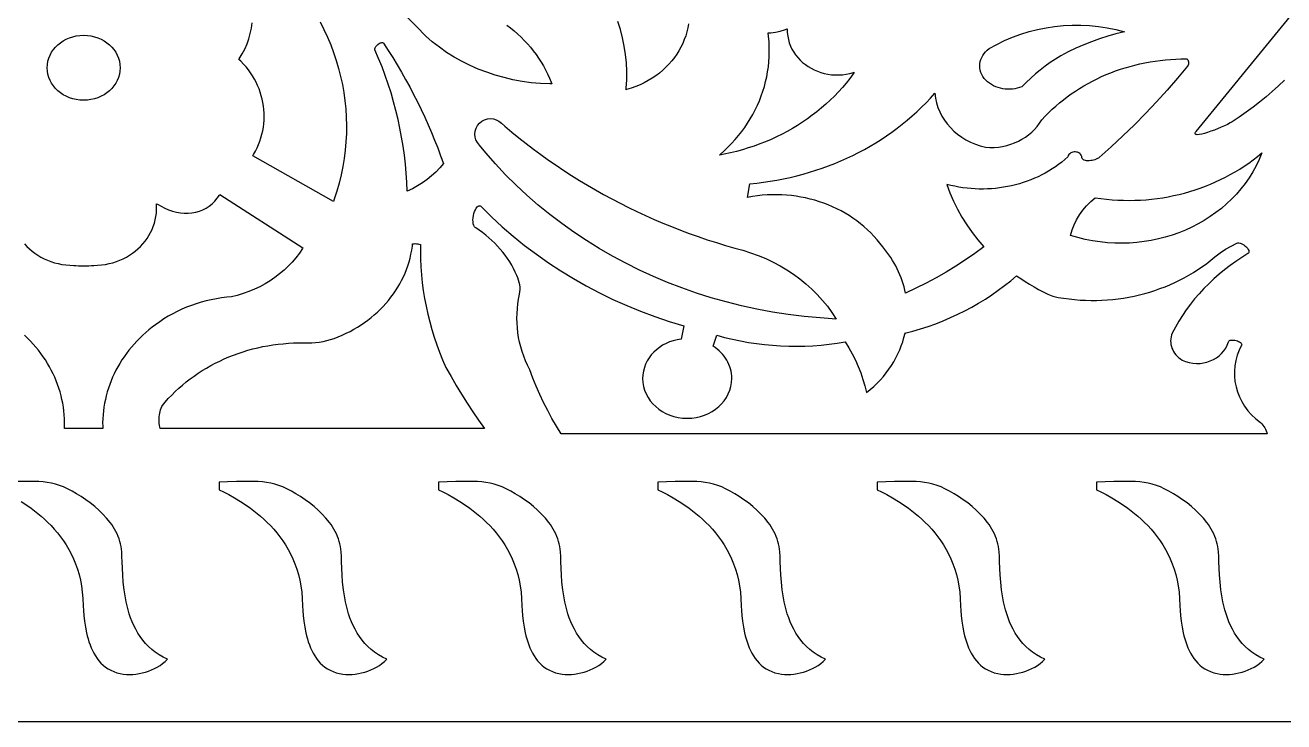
# Model space of a CAD drawing. Extents: x -250 to 250, y -50 to 50.
# Drawn here: x -4.5 to 93.1, y -50 to 4 of the extents above; entities that cross this region are included whole.
import ezdxf

# ---------------------------------------------------------------- set-up
doc = ezdxf.new("R2010")
doc.units = 0
doc.header["$MEASUREMENT"] = 0
doc.layers.add('BITMAP_LAYER', color=18, linetype='CONTINUOUS')
doc.layers.add('LAYER_1', color=18, linetype='CONTINUOUS')

msp = doc.modelspace()

# ---------------------------------------------------------------- linework, layer by layer
at = {"layer": 'BITMAP_LAYER'}
msp.add_lwpolyline([(-4.836, -32.921), (-4.331, -33.253), (-4.073, -33.436), (-3.813, -33.631), (-3.551, -33.837), (-3.29, -34.056), (-3.03, -34.288), (-2.772, -34.532), (-2.519, -34.79), (-2.271, -35.061), (-2.03, -35.346), (-1.796, -35.645), (-1.571, -35.958), (-1.357, -36.285), (-1.154, -36.628), (-0.964, -36.985), (-0.788, -37.358), (-0.627, -37.747), (-0.483, -38.152), (-0.357, -38.573), (-0.25, -39.011), (-0.164, -39.465), (-0.099, -39.937), (-0.058, -40.426), (-0.03, -41.001), (-0.009, -41.365), (0.023, -41.767), (0.07, -42.198), (0.136, -42.649), (0.226, -43.111), (0.282, -43.344), (0.345, -43.575), (0.416, -43.805), (0.496, -44.032), (0.585, -44.255), (0.684, -44.472), (0.794, -44.683), (0.915, -44.887), (1.047, -45.082), (1.191, -45.267), (1.347, -45.441), (1.517, -45.602), (1.701, -45.751), (1.899, -45.885), (2.112, -46.004), (2.34, -46.106), (2.584, -46.19), (2.845, -46.255), (3.08, -46.295), (3.321, -46.319), (3.564, -46.328), (3.809, -46.322), (4.056, -46.3), (4.302, -46.264), (4.547, -46.214), (4.789, -46.15), (5.028, -46.071), (5.263, -45.979), (5.491, -45.873), (5.712, -45.754), (5.925, -45.623), (6.129, -45.478), (6.323, -45.321), (6.505, -45.152), (6.165, -44.988), (5.848, -44.805), (5.554, -44.605), (5.281, -44.389), (5.028, -44.159), (4.795, -43.915), (4.581, -43.658), (4.385, -43.391), (4.206, -43.114), (4.044, -42.828), (3.897, -42.535), (3.765, -42.235), (3.647, -41.931), (3.542, -41.623), (3.449, -41.312), (3.368, -41), (3.298, -40.688), (3.237, -40.377), (3.142, -39.764), (3.076, -39.169), (3.034, -38.604), (2.991, -37.599), (2.977, -37.178), (2.961, -36.826), (2.941, -36.617), (2.91, -36.412), (2.867, -36.21), (2.814, -36.011), (2.75, -35.815), (2.676, -35.622), (2.594, -35.433), (2.502, -35.248), (2.401, -35.066), (2.292, -34.887), (2.176, -34.712), (2.053, -34.54), (1.786, -34.208), (1.496, -33.891), (1.185, -33.589), (0.859, -33.302), (0.519, -33.031), (0.17, -32.776), (-0.185, -32.538), (-0.542, -32.316), (-0.897, -32.112), (-1.248, -31.925), (-1.55, -31.784), (-1.859, -31.668), (-2.174, -31.573), (-2.494, -31.499), (-2.819, -31.442), (-3.148, -31.401), (-3.48, -31.375), (-3.814, -31.359), (-4.489, -31.356), (-5.165, -31.373)], dxfattribs=at)
for points in [[(10.505, -32.005), (10.85, -32.177), (11.25, -32.385), (11.695, -32.632), (12.174, -32.921), (12.678, -33.253), (12.937, -33.436), (13.197, -33.631), (13.459, -33.837), (13.72, -34.056), (13.98, -34.288), (14.237, -34.532), (14.491, -34.79), (14.739, -35.061), (14.98, -35.346), (15.214, -35.645), (15.439, -35.958), (15.653, -36.285), (15.856, -36.628), (16.046, -36.985), (16.222, -37.358), (16.383, -37.747), (16.526, -38.152), (16.652, -38.573), (16.759, -39.011), (16.846, -39.465), (16.91, -39.937), (16.952, -40.426), (16.98, -41.001), (17.001, -41.365), (17.033, -41.767), (17.08, -42.198), (17.146, -42.649), (17.236, -43.111), (17.291, -43.344), (17.354, -43.575), (17.426, -43.805), (17.506, -44.032), (17.595, -44.255), (17.694, -44.472), (17.804, -44.683), (17.924, -44.887), (18.056, -45.082), (18.2, -45.267), (18.357, -45.441), (18.527, -45.602), (18.711, -45.751), (18.909, -45.885), (19.122, -46.004), (19.35, -46.106), (19.594, -46.19), (19.854, -46.255), (20.09, -46.295), (20.33, -46.319), (20.574, -46.328), (20.819, -46.322), (21.066, -46.3), (21.312, -46.264), (21.557, -46.214), (21.799, -46.15), (22.038, -46.071), (22.272, -45.979), (22.501, -45.873), (22.722, -45.754), (22.935, -45.623), (23.139, -45.478), (23.333, -45.321), (23.515, -45.152), (23.175, -44.988), (22.858, -44.805), (22.564, -44.605), (22.29, -44.389), (22.038, -44.159), (21.805, -43.915), (21.591, -43.658), (21.395, -43.391), (21.216, -43.114), (21.053, -42.828), (20.907, -42.535), (20.775, -42.235), (20.657, -41.931), (20.552, -41.623), (20.459, -41.312), (20.378, -41), (20.307, -40.688), (20.247, -40.377), (20.152, -39.764), (20.086, -39.169), (20.043, -38.604), (20.001, -37.599), (19.987, -37.178), (19.97, -36.826), (19.951, -36.617), (19.919, -36.412), (19.877, -36.21), (19.823, -36.011), (19.76, -35.815), (19.686, -35.622), (19.603, -35.433), (19.511, -35.248), (19.411, -35.066), (19.302, -34.887), (19.186, -34.712), (19.063, -34.54), (18.796, -34.208), (18.505, -33.891), (18.195, -33.589), (17.868, -33.302), (17.529, -33.031), (17.18, -32.776), (16.825, -32.538), (16.468, -32.316), (16.113, -32.112), (15.762, -31.925), (15.46, -31.784), (15.15, -31.668), (14.836, -31.573), (14.515, -31.499), (14.191, -31.442), (13.862, -31.401), (13.53, -31.375), (13.195, -31.359), (12.521, -31.356), (11.844, -31.373), (11.171, -31.396), (10.505, -31.408)], [(27.515, -32.005), (27.86, -32.177), (28.26, -32.385), (28.704, -32.632), (29.184, -32.921), (29.688, -33.253), (29.946, -33.436), (30.207, -33.631), (30.468, -33.837), (30.73, -34.056), (30.99, -34.288), (31.247, -34.532), (31.5, -34.79), (31.749, -35.061), (31.99, -35.346), (32.224, -35.645), (32.449, -35.958), (32.663, -36.285), (32.866, -36.628), (33.056, -36.985), (33.232, -37.358), (33.392, -37.747), (33.536, -38.152), (33.662, -38.573), (33.769, -39.011), (33.856, -39.465), (33.92, -39.937), (33.962, -40.426), (33.99, -41.001), (34.011, -41.365), (34.043, -41.767), (34.089, -42.198), (34.156, -42.649), (34.246, -43.111), (34.301, -43.344), (34.364, -43.575), (34.436, -43.805), (34.516, -44.032), (34.605, -44.255), (34.704, -44.472), (34.814, -44.683), (34.934, -44.887), (35.066, -45.082), (35.21, -45.267), (35.367, -45.441), (35.537, -45.602), (35.721, -45.751), (35.919, -45.885), (36.131, -46.004), (36.36, -46.106), (36.604, -46.19), (36.864, -46.255), (37.1, -46.295), (37.34, -46.319), (37.583, -46.328), (37.829, -46.322), (38.075, -46.3), (38.322, -46.264), (38.566, -46.214), (38.809, -46.15), (39.048, -46.071), (39.282, -45.979), (39.51, -45.873), (39.732, -45.754), (39.945, -45.623), (40.149, -45.478), (40.342, -45.321), (40.524, -45.152), (40.185, -44.988), (39.868, -44.805), (39.573, -44.605), (39.3, -44.389), (39.048, -44.159), (38.815, -43.915), (38.6, -43.658), (38.404, -43.391), (38.226, -43.114), (38.063, -42.828), (37.916, -42.535), (37.784, -42.235), (37.666, -41.931), (37.561, -41.623), (37.469, -41.312), (37.388, -41), (37.317, -40.688), (37.257, -40.377), (37.161, -39.764), (37.096, -39.169), (37.053, -38.604), (37.01, -37.599), (36.997, -37.178), (36.98, -36.826), (36.961, -36.617), (36.929, -36.412), (36.887, -36.21), (36.833, -36.011), (36.77, -35.815), (36.696, -35.622), (36.613, -35.433), (36.521, -35.248), (36.421, -35.066), (36.312, -34.887), (36.196, -34.712), (36.072, -34.54), (35.805, -34.208), (35.515, -33.891), (35.205, -33.589), (34.878, -33.302), (34.539, -33.031), (34.19, -32.776), (33.835, -32.538), (33.478, -32.316), (33.122, -32.112), (32.772, -31.925), (32.469, -31.784), (32.16, -31.668), (31.845, -31.573), (31.525, -31.499), (31.2, -31.442), (30.872, -31.401), (30.54, -31.375), (30.205, -31.359), (29.531, -31.356), (28.854, -31.373), (28.18, -31.396), (27.515, -31.408)], [(44.524, -32.005), (44.869, -32.177), (45.269, -32.385), (45.714, -32.632), (46.194, -32.921), (46.698, -33.253), (46.956, -33.436), (47.217, -33.631), (47.478, -33.837), (47.74, -34.056), (48, -34.288), (48.257, -34.532), (48.51, -34.79), (48.758, -35.061), (49, -35.346), (49.234, -35.645), (49.458, -35.958), (49.673, -36.285), (49.876, -36.628), (50.066, -36.985), (50.242, -37.358), (50.402, -37.747), (50.546, -38.152), (50.672, -38.573), (50.779, -39.011), (50.865, -39.465), (50.93, -39.937), (50.972, -40.426), (51, -41.001), (51.021, -41.365), (51.052, -41.767), (51.099, -42.198), (51.165, -42.649), (51.256, -43.111), (51.311, -43.344), (51.374, -43.575), (51.445, -43.805), (51.525, -44.032), (51.615, -44.255), (51.714, -44.472), (51.823, -44.683), (51.944, -44.887), (52.076, -45.082), (52.22, -45.267), (52.377, -45.441), (52.547, -45.602), (52.73, -45.751), (52.928, -45.885), (53.141, -46.004), (53.369, -46.106), (53.613, -46.19), (53.874, -46.255), (54.11, -46.295), (54.35, -46.319), (54.593, -46.328), (54.839, -46.322), (55.085, -46.3), (55.331, -46.264), (55.576, -46.214), (55.819, -46.15), (56.058, -46.071), (56.292, -45.979), (56.52, -45.873), (56.742, -45.754), (56.955, -45.623), (57.159, -45.478), (57.352, -45.321), (57.534, -45.152), (57.195, -44.988), (56.878, -44.805), (56.583, -44.605), (56.31, -44.389), (56.057, -44.159), (55.824, -43.915), (55.61, -43.658), (55.414, -43.391), (55.235, -43.114), (55.073, -42.828), (54.926, -42.535), (54.794, -42.235), (54.676, -41.931), (54.571, -41.623), (54.479, -41.312), (54.397, -41), (54.327, -40.688), (54.266, -40.377), (54.171, -39.764), (54.106, -39.169), (54.063, -38.604), (54.02, -37.599), (54.007, -37.178), (53.99, -36.826), (53.97, -36.617), (53.939, -36.412), (53.896, -36.21), (53.843, -36.011), (53.779, -35.815), (53.706, -35.622), (53.623, -35.433), (53.531, -35.248), (53.43, -35.066), (53.322, -34.887), (53.206, -34.712), (53.082, -34.54), (52.815, -34.208), (52.525, -33.891), (52.215, -33.589), (51.888, -33.302), (51.548, -33.031), (51.199, -32.776), (50.845, -32.538), (50.488, -32.316), (50.132, -32.112), (49.782, -31.925), (49.479, -31.784), (49.17, -31.668), (48.855, -31.573), (48.535, -31.499), (48.21, -31.442), (47.881, -31.401), (47.549, -31.375), (47.215, -31.359), (46.541, -31.356), (45.864, -31.373), (45.19, -31.396), (44.524, -31.408)], [(61.534, -32.005), (61.879, -32.177), (62.279, -32.385), (62.724, -32.632), (63.204, -32.921), (63.708, -33.253), (63.966, -33.436), (64.226, -33.631), (64.488, -33.837), (64.749, -34.056), (65.009, -34.288), (65.267, -34.532), (65.52, -34.79), (65.768, -35.061), (66.01, -35.346), (66.243, -35.645), (66.468, -35.958), (66.683, -36.285), (66.885, -36.628), (67.075, -36.985), (67.251, -37.358), (67.412, -37.747), (67.556, -38.152), (67.682, -38.573), (67.789, -39.011), (67.875, -39.465), (67.94, -39.937), (67.982, -40.426), (68.009, -41.001), (68.031, -41.365), (68.062, -41.767), (68.109, -42.198), (68.175, -42.649), (68.265, -43.111), (68.321, -43.344), (68.384, -43.575), (68.455, -43.805), (68.535, -44.032), (68.624, -44.255), (68.724, -44.472), (68.833, -44.683), (68.954, -44.887), (69.086, -45.082), (69.23, -45.267), (69.387, -45.441), (69.557, -45.602), (69.74, -45.751), (69.938, -45.885), (70.151, -46.004), (70.379, -46.106), (70.623, -46.19), (70.884, -46.255), (71.12, -46.295), (71.36, -46.319), (71.603, -46.328), (71.848, -46.322), (72.095, -46.3), (72.341, -46.264), (72.586, -46.214), (72.829, -46.15), (73.067, -46.071), (73.302, -45.979), (73.53, -45.873), (73.751, -45.754), (73.965, -45.623), (74.169, -45.478), (74.362, -45.321), (74.544, -45.152), (74.204, -44.988), (73.888, -44.805), (73.593, -44.605), (73.32, -44.389), (73.067, -44.159), (72.834, -43.915), (72.62, -43.658), (72.424, -43.391), (72.245, -43.114), (72.083, -42.828), (71.936, -42.535), (71.804, -42.235), (71.686, -41.931), (71.581, -41.623), (71.488, -41.312), (71.407, -41), (71.337, -40.688), (71.276, -40.377), (71.181, -39.764), (71.115, -39.169), (71.073, -38.604), (71.03, -37.599), (71.017, -37.178), (71, -36.826), (70.98, -36.617), (70.949, -36.412), (70.906, -36.21), (70.853, -36.011), (70.789, -35.815), (70.716, -35.622), (70.633, -35.433), (70.541, -35.248), (70.44, -35.066), (70.332, -34.887), (70.215, -34.712), (70.092, -34.54), (69.825, -34.208), (69.535, -33.891), (69.224, -33.589), (68.898, -33.302), (68.558, -33.031), (68.209, -32.776), (67.854, -32.538), (67.498, -32.316), (67.142, -32.112), (66.791, -31.925), (66.489, -31.784), (66.18, -31.668), (65.865, -31.573), (65.545, -31.499), (65.22, -31.442), (64.891, -31.401), (64.559, -31.375), (64.225, -31.359), (63.55, -31.356), (62.874, -31.373), (62.2, -31.396), (61.534, -31.408)], [(78.544, -32.005), (78.889, -32.177), (79.289, -32.385), (79.734, -32.632), (80.213, -32.921), (80.718, -33.253), (80.976, -33.436), (81.236, -33.631), (81.498, -33.837), (81.759, -34.056), (82.019, -34.288), (82.277, -34.532), (82.53, -34.79), (82.778, -35.061), (83.019, -35.346), (83.253, -35.645), (83.478, -35.958), (83.692, -36.285), (83.895, -36.628), (84.085, -36.985), (84.261, -37.358), (84.422, -37.747), (84.566, -38.152), (84.692, -38.573), (84.799, -39.011), (84.885, -39.465), (84.95, -39.937), (84.991, -40.426), (85.019, -41.001), (85.04, -41.365), (85.072, -41.767), (85.119, -42.198), (85.185, -42.649), (85.275, -43.111), (85.331, -43.344), (85.394, -43.575), (85.465, -43.805), (85.545, -44.032), (85.634, -44.255), (85.733, -44.472), (85.843, -44.683), (85.963, -44.887), (86.096, -45.082), (86.24, -45.267), (86.396, -45.441), (86.566, -45.602), (86.75, -45.751), (86.948, -45.885), (87.161, -46.004), (87.389, -46.106), (87.633, -46.19), (87.894, -46.255), (88.129, -46.295), (88.369, -46.319), (88.613, -46.328), (88.858, -46.322), (89.105, -46.3), (89.351, -46.264), (89.596, -46.214), (89.838, -46.15), (90.077, -46.071), (90.311, -45.979), (90.54, -45.873), (90.761, -45.754), (90.974, -45.623), (91.178, -45.478), (91.372, -45.321), (91.554, -45.152), (91.214, -44.988), (90.897, -44.805), (90.603, -44.605), (90.33, -44.389), (90.077, -44.159), (89.844, -43.915), (89.63, -43.658), (89.434, -43.391), (89.255, -43.114), (89.093, -42.828), (88.946, -42.535), (88.814, -42.235), (88.696, -41.931), (88.591, -41.623), (88.498, -41.312), (88.417, -41), (88.347, -40.688), (88.286, -40.377), (88.191, -39.764), (88.125, -39.169), (88.083, -38.604), (88.04, -37.599), (88.026, -37.178), (88.01, -36.826), (87.99, -36.617), (87.959, -36.412), (87.916, -36.21), (87.863, -36.011), (87.799, -35.815), (87.725, -35.622), (87.642, -35.433), (87.551, -35.248), (87.45, -35.066), (87.341, -34.887), (87.225, -34.712), (87.102, -34.54), (86.835, -34.208), (86.545, -33.891), (86.234, -33.589), (85.907, -33.302), (85.568, -33.031), (85.219, -32.776), (84.864, -32.538), (84.507, -32.316), (84.152, -32.112), (83.801, -31.925), (83.499, -31.784), (83.19, -31.668), (82.875, -31.573), (82.555, -31.499), (82.23, -31.442), (81.901, -31.401), (81.569, -31.375), (81.234, -31.359), (80.56, -31.356), (79.883, -31.373), (79.21, -31.396), (78.544, -31.408)]]:
    msp.add_lwpolyline(points, close=True, dxfattribs=at)
at = {"layer": 'LAYER_1'}
for points in [[(250, -50), (-250, -50), (-250, 50), (250, 50)], [(77.332, 4.015), (78.012, 3.981), (78.691, 3.912), (79.368, 3.809), (80.039, 3.672), (80.705, 3.5), (80.058, 3.34), (79.418, 3.159), (78.787, 2.958), (78.165, 2.736), (77.552, 2.494), (76.949, 2.232), (76.357, 1.95), (75.777, 1.649), (75.36, 1.391), (74.955, 1.12), (74.56, 0.836), (74.177, 0.54), (73.806, 0.233), (73.447, -0.086), (73.101, -0.416), (72.768, -0.757), (72.586, -0.824), (72.402, -0.878), (72.214, -0.917), (72.026, -0.943), (71.836, -0.955), (71.647, -0.954), (71.46, -0.94), (71.274, -0.913), (71.091, -0.873), (70.912, -0.82), (70.737, -0.755), (70.569, -0.678), (70.406, -0.588), (70.251, -0.487), (70.104, -0.373), (69.967, -0.248), (69.842, -0.107), (69.737, 0.043), (69.651, 0.199), (69.585, 0.36), (69.537, 0.524), (69.508, 0.691), (69.498, 0.86), (69.506, 1.028), (69.533, 1.194), (69.579, 1.358), (69.642, 1.517), (69.723, 1.671), (69.822, 1.818), (69.939, 1.957), (70.074, 2.086), (70.226, 2.204), (70.814, 2.531), (71.419, 2.827), (72.038, 3.09), (72.671, 3.32), (73.315, 3.519), (73.969, 3.684), (74.631, 3.817), (75.3, 3.917), (75.974, 3.983), (76.652, 4.016)], [(0.292, 3.221), (0.573, 3.183), (0.844, 3.121), (1.103, 3.037), (1.35, 2.93), (1.583, 2.804), (1.8, 2.659), (2.001, 2.497), (2.183, 2.318), (2.346, 2.124), (2.487, 1.916), (2.606, 1.696), (2.701, 1.465), (2.771, 1.223), (2.814, 0.973), (2.828, 0.716), (2.814, 0.458), (2.771, 0.208), (2.701, -0.033), (2.606, -0.265), (2.487, -0.485), (2.346, -0.693), (2.183, -0.886), (2.001, -1.065), (1.8, -1.228), (1.583, -1.373), (1.35, -1.499), (1.103, -1.605), (0.844, -1.69), (0.573, -1.752), (0.292, -1.79), (0.003, -1.803), (-0.287, -1.79), (-0.568, -1.752), (-0.839, -1.69), (-1.098, -1.605), (-1.345, -1.499), (-1.578, -1.373), (-1.795, -1.228), (-1.996, -1.065), (-2.178, -0.886), (-2.341, -0.693), (-2.482, -0.485), (-2.601, -0.265), (-2.696, -0.033), (-2.766, 0.208), (-2.809, 0.458), (-2.823, 0.716), (-2.809, 0.973), (-2.766, 1.223), (-2.696, 1.465), (-2.601, 1.696), (-2.482, 1.916), (-2.341, 2.124), (-2.178, 2.318), (-1.996, 2.497), (-1.795, 2.659), (-1.578, 2.804), (-1.345, 2.93), (-1.098, 3.037), (-0.839, 3.121), (-0.568, 3.183), (-0.287, 3.221), (0.003, 3.234)], [(54.57, 3.45), (54.598, 3.176), (54.649, 2.909), (54.723, 2.651), (54.817, 2.401), (54.932, 2.161), (55.065, 1.932), (55.216, 1.715), (55.383, 1.509), (55.564, 1.315), (55.76, 1.135), (55.969, 0.968), (56.189, 0.815), (56.421, 0.676), (56.662, 0.552), (56.913, 0.444), (57.171, 0.352), (57.437, 0.277), (57.709, 0.219), (57.987, 0.179), (58.269, 0.157), (58.554, 0.155), (58.842, 0.173), (59.13, 0.211), (59.419, 0.271), (59.707, 0.353), (59.766, 0.375), (59.677, 0.246), (59.408, -0.115), (59.128, -0.468), (58.837, -0.813), (58.535, -1.149), (58.222, -1.476), (57.899, -1.793), (57.566, -2.102), (57.223, -2.401), (56.871, -2.691), (56.509, -2.97), (56.138, -3.24), (55.759, -3.5), (55.371, -3.75), (54.975, -3.989), (54.57, -4.217), (54.159, -4.435), (53.74, -4.642), (53.314, -4.838), (52.881, -5.022), (52.441, -5.195), (51.995, -5.357), (51.544, -5.506), (51.086, -5.644), (50.624, -5.77), (50.156, -5.883), (49.683, -5.984), (49.316, -6.052), (49.363, -6.013), (49.672, -5.737), (49.969, -5.452), (50.254, -5.158), (50.526, -4.857), (50.787, -4.548), (51.034, -4.232), (51.269, -3.908), (51.492, -3.578), (51.701, -3.241), (51.897, -2.898), (52.08, -2.55), (52.249, -2.196), (52.405, -1.837), (52.547, -1.473), (52.675, -1.105), (52.788, -0.733), (52.888, -0.357), (52.973, 0.023), (53.043, 0.405), (53.099, 0.791), (53.139, 1.178), (53.165, 1.568), (53.175, 1.96), (53.17, 2.353), (53.15, 2.747), (53.113, 3.141), (53.076, 3.425), (53.288, 3.433), (53.653, 3.476), (54.011, 3.548), (54.362, 3.649), (54.568, 3.727)], [(23.177, 2.665), (23.22, 2.647), (23.253, 2.613), (23.616, 2.061), (23.969, 1.504), (24.313, 0.942), (24.648, 0.376), (24.972, -0.194), (25.288, -0.768), (25.593, -1.346), (25.889, -1.928), (26.175, -2.514), (26.452, -3.104), (26.718, -3.698), (26.975, -4.295), (27.221, -4.895), (27.458, -5.499), (27.685, -6.106), (27.901, -6.717), (27.619, -7.052), (27.314, -7.369), (26.988, -7.669), (26.642, -7.949), (26.277, -8.21), (25.894, -8.45), (25.495, -8.668), (25.079, -8.864), (25.054, -8.16), (25.01, -7.458), (24.95, -6.757), (24.871, -6.058), (24.776, -5.361), (24.663, -4.666), (24.532, -3.974), (24.385, -3.285), (24.22, -2.599), (24.038, -1.916), (23.839, -1.237), (23.623, -0.562), (23.39, 0.109), (23.14, 0.776), (22.873, 1.438), (22.589, 2.095), (22.577, 2.143), (22.58, 2.196), (22.597, 2.252), (22.626, 2.31), (22.665, 2.368), (22.712, 2.425), (22.824, 2.53), (22.948, 2.612), (23.011, 2.642), (23.071, 2.661), (23.127, 2.67)], [(85.54, 1.396), (85.573, 1.383), (85.601, 1.362), (85.625, 1.335), (85.661, 1.265), (85.68, 1.18), (85.683, 1.088), (85.672, 0.996), (85.646, 0.913), (85.607, 0.846), (84.828, -0.097), (84.027, -1.024), (83.203, -1.935), (82.357, -2.829), (81.49, -3.706), (80.6, -4.567), (79.69, -5.41), (78.759, -6.235), (78.692, -6.285), (78.611, -6.332), (78.52, -6.374), (78.42, -6.411), (78.315, -6.442), (78.205, -6.468), (78.094, -6.486), (77.984, -6.497), (77.878, -6.501), (77.777, -6.495), (77.683, -6.481), (77.601, -6.457), (77.53, -6.423), (77.475, -6.378), (77.437, -6.322), (77.418, -6.254), (77.398, -6.154), (77.36, -6.067), (77.307, -5.992), (77.241, -5.929), (77.165, -5.879), (77.081, -5.842), (76.992, -5.817), (76.899, -5.805), (76.805, -5.807), (76.713, -5.822), (76.625, -5.85), (76.543, -5.891), (76.469, -5.946), (76.406, -6.015), (76.357, -6.098), (76.323, -6.194), (76.091, -6.399), (75.852, -6.595), (75.607, -6.782), (75.356, -6.961), (75.098, -7.132), (74.836, -7.294), (74.568, -7.448), (74.295, -7.593), (74.017, -7.73), (73.734, -7.857), (73.448, -7.976), (73.157, -8.086), (72.863, -8.187), (72.565, -8.279), (72.264, -8.362), (71.96, -8.436), (71.654, -8.501), (71.345, -8.556), (71.034, -8.602), (70.721, -8.639), (70.407, -8.666), (70.092, -8.684), (69.775, -8.692), (69.458, -8.691), (69.14, -8.68), (68.822, -8.659), (68.505, -8.629), (68.187, -8.588), (67.871, -8.538), (67.555, -8.478), (67.24, -8.407), (66.927, -8.327), (67.173, -8.982), (67.453, -9.624), (67.767, -10.253), (68.113, -10.868), (68.492, -11.467), (68.902, -12.051), (69.344, -12.616), (69.816, -13.164), (69.11, -13.684), (68.388, -14.185), (67.649, -14.666), (66.894, -15.127), (66.124, -15.567), (65.34, -15.986), (64.541, -16.384), (63.734, -16.758), (63.734, -16.759), (63.728, -16.76), (63.734, -16.758), (63.681, -16.517), (63.62, -16.276), (63.551, -16.038), (63.475, -15.801), (63.39, -15.567), (63.298, -15.335), (63.198, -15.106), (63.091, -14.879), (62.976, -14.655), (62.854, -14.434), (62.724, -14.217), (62.587, -14.003), (62.443, -13.792), (62.292, -13.585), (62.134, -13.381), (61.968, -13.182), (61.752, -12.895), (61.525, -12.617), (61.287, -12.349), (61.039, -12.09), (60.781, -11.842), (60.514, -11.603), (60.238, -11.374), (59.953, -11.156), (59.659, -10.948), (59.358, -10.75), (59.049, -10.563), (58.733, -10.387), (58.411, -10.222), (58.081, -10.067), (57.746, -9.924), (57.405, -9.793), (57.059, -9.673), (56.708, -9.564), (56.352, -9.467), (55.992, -9.382), (55.629, -9.309), (55.262, -9.249), (54.892, -9.2), (54.519, -9.164), (54.144, -9.141), (53.768, -9.13), (53.389, -9.132), (53.01, -9.147), (52.63, -9.176), (52.249, -9.217), (51.869, -9.272), (51.489, -9.341), (51.669, -8.28), (52.198, -8.227), (52.723, -8.163), (53.246, -8.086), (53.765, -7.998), (54.28, -7.899), (54.791, -7.788), (55.299, -7.666), (55.802, -7.533), (56.3, -7.389), (56.794, -7.234), (57.283, -7.068), (57.767, -6.891), (58.245, -6.704), (58.718, -6.506), (59.184, -6.297), (59.645, -6.079), (60.1, -5.85), (60.548, -5.611), (60.989, -5.362), (61.423, -5.103), (61.851, -4.835), (62.271, -4.556), (62.683, -4.269), (63.087, -3.971), (63.484, -3.665), (63.872, -3.349), (64.252, -3.024), (64.623, -2.69), (64.985, -2.347), (65.339, -1.995), (65.682, -1.635), (66.017, -1.266), (66.062, -1.638), (66.139, -2.002), (66.247, -2.355), (66.386, -2.697), (66.553, -3.027), (66.748, -3.343), (66.969, -3.643), (67.215, -3.927), (67.485, -4.193), (67.777, -4.44), (68.091, -4.667), (68.425, -4.872), (68.779, -5.054), (69.15, -5.211), (69.537, -5.343), (69.94, -5.448), (70.277, -5.465), (70.611, -5.459), (70.941, -5.431), (71.265, -5.382), (71.583, -5.311), (71.893, -5.22), (72.194, -5.11), (72.485, -4.98), (72.764, -4.831), (73.03, -4.665), (73.283, -4.481), (73.521, -4.28), (73.742, -4.063), (73.946, -3.83), (74.132, -3.582), (74.298, -3.32), (74.558, -3.041), (74.826, -2.77), (75.103, -2.506), (75.386, -2.251), (75.677, -2.003), (75.975, -1.763), (76.28, -1.531), (76.591, -1.307), (76.909, -1.091), (77.233, -0.884), (77.564, -0.685), (77.899, -0.495), (78.241, -0.313), (78.588, -0.139), (78.94, 0.025), (79.297, 0.181), (79.658, 0.328), (80.024, 0.466), (80.395, 0.595), (80.769, 0.714), (81.147, 0.825), (81.529, 0.926), (81.915, 1.017), (82.304, 1.099), (82.695, 1.172), (83.09, 1.234), (83.487, 1.287), (83.886, 1.33), (84.288, 1.363), (84.691, 1.386), (85.096, 1.398), (85.503, 1.401)], [(91.153, -6.397), (90.919, -6.886), (90.661, -7.359), (90.378, -7.815), (90.072, -8.255), (89.744, -8.678), (89.395, -9.082), (89.025, -9.469), (88.635, -9.838), (88.227, -10.188), (87.802, -10.518), (87.36, -10.829), (86.902, -11.12), (86.43, -11.39), (85.944, -11.639), (85.446, -11.867), (84.935, -12.073), (84.414, -12.257), (83.883, -12.419), (83.344, -12.558), (82.796, -12.673), (82.241, -12.764), (81.68, -12.832), (81.115, -12.874), (80.545, -12.892), (79.972, -12.884), (79.397, -12.85), (78.821, -12.79), (78.244, -12.703), (77.668, -12.59), (77.094, -12.448), (76.523, -12.279), (76.648, -11.862), (76.808, -11.457), (77.002, -11.065), (77.229, -10.688), (77.487, -10.328), (77.776, -9.986), (78.095, -9.664), (78.442, -9.363), (78.881, -9.427), (79.321, -9.478), (79.76, -9.517), (80.2, -9.545), (80.639, -9.562), (81.077, -9.567), (81.514, -9.56), (81.95, -9.542), (82.385, -9.513), (82.818, -9.472), (83.249, -9.421), (83.677, -9.358), (84.104, -9.285), (84.527, -9.2), (84.947, -9.105), (85.364, -8.999), (85.777, -8.882), (86.186, -8.754), (86.592, -8.616), (86.992, -8.468), (87.389, -8.309), (87.78, -8.139), (88.166, -7.96), (88.546, -7.77), (88.921, -7.57), (89.289, -7.36), (89.652, -7.14), (90.008, -6.91), (90.356, -6.67), (90.698, -6.421), (91.033, -6.161), (91.36, -5.893)], [(30.756, -9.989), (30.796, -10.011), (30.835, -10.045), (31.635, -10.84), (32.462, -11.609), (33.318, -12.35), (34.2, -13.064), (35.108, -13.75), (36.041, -14.407), (36.998, -15.035), (37.978, -15.634), (38.981, -16.202), (40.004, -16.739), (41.049, -17.245), (42.113, -17.72), (43.196, -18.162), (44.297, -18.571), (45.416, -18.947), (46.55, -19.289), (46.344, -20.324), (46.032, -20.374), (45.73, -20.449), (45.44, -20.546), (45.164, -20.666), (44.901, -20.806), (44.655, -20.966), (44.425, -21.145), (44.214, -21.34), (44.023, -21.551), (43.853, -21.778), (43.706, -22.017), (43.582, -22.269), (43.483, -22.533), (43.411, -22.806), (43.367, -23.088), (43.352, -23.377), (43.37, -23.693), (43.422, -23.999), (43.507, -24.294), (43.624, -24.577), (43.769, -24.847), (43.942, -25.101), (44.141, -25.338), (44.364, -25.557), (44.61, -25.756), (44.876, -25.933), (45.16, -26.088), (45.463, -26.218), (45.78, -26.321), (46.111, -26.397), (46.454, -26.444), (46.808, -26.46), (47.161, -26.444), (47.504, -26.397), (47.835, -26.321), (48.153, -26.218), (48.455, -26.088), (48.74, -25.933), (49.006, -25.756), (49.251, -25.557), (49.474, -25.338), (49.673, -25.101), (49.846, -24.847), (49.992, -24.577), (50.108, -24.294), (50.193, -23.999), (50.245, -23.693), (50.263, -23.377), (50.257, -23.189), (50.238, -23.002), (50.206, -22.819), (50.163, -22.639), (50.108, -22.462), (50.041, -22.29), (49.963, -22.122), (49.875, -21.958), (49.776, -21.8), (49.668, -21.648), (49.549, -21.502), (49.421, -21.362), (49.284, -21.229), (49.138, -21.103), (48.984, -20.985), (48.821, -20.875), (49.103, -20.031), (49.709, -20.194), (50.319, -20.34), (50.933, -20.468), (51.551, -20.579), (52.171, -20.672), (52.795, -20.748), (53.42, -20.806), (54.047, -20.847), (54.675, -20.87), (55.303, -20.876), (55.932, -20.864), (56.561, -20.835), (57.189, -20.788), (57.815, -20.723), (58.44, -20.64), (59.063, -20.54), (59.344, -21.005), (59.605, -21.479), (59.845, -21.96), (60.064, -22.45), (60.261, -22.947), (60.437, -23.45), (60.591, -23.959), (60.723, -24.474), (61.007, -24.241), (61.279, -23.999), (61.538, -23.748), (61.784, -23.489), (62.018, -23.222), (62.239, -22.948), (62.447, -22.666), (62.641, -22.378), (62.822, -22.083), (62.99, -21.783), (63.143, -21.476), (63.283, -21.165), (63.408, -20.849), (63.519, -20.528), (63.616, -20.204), (63.698, -19.875), (63.694, -19.875), (64.302, -19.714), (64.903, -19.536), (65.496, -19.341), (66.082, -19.131), (66.659, -18.904), (67.228, -18.661), (67.788, -18.403), (68.338, -18.129), (68.878, -17.84), (69.408, -17.536), (69.927, -17.217), (70.436, -16.883), (70.932, -16.535), (71.417, -16.172), (71.89, -15.796), (72.35, -15.406), (72.679, -15.633), (73.015, -15.853), (73.357, -16.065), (73.705, -16.269), (74.058, -16.465), (74.417, -16.653), (74.782, -16.833), (75.151, -17.004), (75.574, -17.086), (75.998, -17.156), (76.423, -17.214), (76.848, -17.26), (77.274, -17.294), (77.699, -17.316), (78.124, -17.326), (78.548, -17.324), (78.971, -17.311), (79.392, -17.286), (79.812, -17.249), (80.23, -17.201), (80.646, -17.142), (81.06, -17.071), (81.47, -16.989), (81.878, -16.895), (82.282, -16.791), (82.682, -16.675), (83.078, -16.549), (83.47, -16.411), (83.858, -16.263), (84.24, -16.104), (84.618, -15.935), (84.99, -15.754), (85.356, -15.563), (85.716, -15.362), (86.069, -15.15), (86.416, -14.928), (86.756, -14.696), (87.089, -14.453), (87.414, -14.201), (87.732, -13.938), (88.127, -13.638), (88.544, -13.363), (88.981, -13.113), (89.436, -12.89), (89.51, -12.87), (89.593, -12.869), (89.682, -12.885), (89.774, -12.917), (89.867, -12.962), (89.96, -13.019), (90.048, -13.083), (90.131, -13.155), (90.205, -13.231), (90.269, -13.308), (90.319, -13.386), (90.354, -13.462), (90.371, -13.533), (90.367, -13.598), (90.341, -13.654), (90.29, -13.698), (89.815, -13.991), (89.353, -14.298), (88.904, -14.618), (88.469, -14.952), (88.047, -15.298), (87.639, -15.657), (87.246, -16.029), (86.868, -16.412), (86.505, -16.806), (86.157, -17.212), (85.825, -17.628), (85.509, -18.055), (85.209, -18.492), (84.927, -18.938), (84.661, -19.394), (84.413, -19.859), (84.362, -20.005), (84.325, -20.152), (84.303, -20.301), (84.295, -20.449), (84.3, -20.596), (84.319, -20.741), (84.351, -20.885), (84.396, -21.025), (84.453, -21.162), (84.523, -21.294), (84.605, -21.422), (84.699, -21.543), (84.804, -21.657), (84.921, -21.765), (85.048, -21.864), (85.186, -21.954), (85.458, -22.064), (85.735, -22.143), (86.015, -22.192), (86.295, -22.212), (86.572, -22.203), (86.845, -22.167), (87.111, -22.105), (87.367, -22.018), (87.612, -21.906), (87.841, -21.771), (88.054, -21.614), (88.246, -21.436), (88.417, -21.237), (88.564, -21.019), (88.683, -20.783), (88.773, -20.529), (88.801, -20.478), (88.848, -20.441), (88.913, -20.415), (88.991, -20.4), (89.079, -20.396), (89.175, -20.401), (89.274, -20.415), (89.373, -20.437), (89.47, -20.465), (89.561, -20.5), (89.642, -20.54), (89.711, -20.584), (89.764, -20.631), (89.797, -20.682), (89.808, -20.734), (89.793, -20.787), (89.604, -21.178), (89.454, -21.578), (89.344, -21.982), (89.272, -22.39), (89.239, -22.8), (89.243, -23.209), (89.285, -23.615), (89.364, -24.016), (89.478, -24.41), (89.629, -24.794), (89.814, -25.168), (90.035, -25.529), (90.289, -25.874), (90.577, -26.201), (90.899, -26.509), (91.253, -26.796), (91.355, -26.888), (91.447, -26.987), (91.529, -27.092), (91.6, -27.202), (91.659, -27.317), (91.708, -27.435), (91.746, -27.557), (91.772, -27.681), (37.031, -27.681), (36.667, -27.083), (36.319, -26.477), (35.989, -25.864), (35.675, -25.243), (35.38, -24.616), (35.101, -23.982), (34.84, -23.342), (34.597, -22.695), (34.426, -22.351), (34.27, -22.001), (34.13, -21.647), (34.007, -21.29), (33.9, -20.928), (33.809, -20.564), (33.734, -20.196), (33.676, -19.827), (33.635, -19.456), (33.609, -19.084), (33.601, -18.71), (33.609, -18.336), (33.634, -17.963), (33.675, -17.589), (33.734, -17.217), (33.809, -16.846), (33.839, -16.666), (33.849, -16.483), (33.841, -16.3), (33.817, -16.116), (33.78, -15.933), (33.73, -15.752), (33.67, -15.575), (33.601, -15.402), (33.478, -15.125), (33.343, -14.853), (33.197, -14.586), (33.041, -14.325), (32.874, -14.069), (32.697, -13.82), (32.509, -13.576), (32.312, -13.339), (32.106, -13.108), (31.889, -12.884), (31.664, -12.668), (31.43, -12.459), (31.186, -12.257), (30.934, -12.063), (30.674, -11.877), (30.406, -11.7), (30.36, -11.665), (30.321, -11.622), (30.287, -11.573), (30.259, -11.517), (30.218, -11.388), (30.196, -11.242), (30.193, -11.084), (30.205, -10.919), (30.232, -10.752), (30.271, -10.589), (30.321, -10.434), (30.38, -10.294), (30.447, -10.173), (30.52, -10.077), (30.597, -10.01), (30.636, -9.99), (30.676, -9.98), (30.716, -9.979)], [(25.816, -12.927), (25.915, -12.938), (26.008, -12.955), (26.086, -12.977), (26.12, -12.991), (26.114, -13.486), (26.124, -14.104), (26.152, -14.72), (26.197, -15.335), (26.26, -15.949), (26.341, -16.56), (26.439, -17.169), (26.554, -17.776), (26.686, -18.38), (26.836, -18.98), (27.003, -19.578), (27.187, -20.171), (27.388, -20.76), (27.606, -21.345), (27.841, -21.926), (28.098, -22.514), (28.494, -23.226), (28.895, -23.917), (29.308, -24.602), (29.734, -25.281), (30.173, -25.954), (30.624, -26.62), (31.078, -27.265), (5.937, -27.265), (5.907, -27.14), (5.882, -27.008), (5.864, -26.875), (5.853, -26.741), (5.849, -26.608), (5.852, -26.474), (5.862, -26.341), (5.878, -26.208), (5.902, -26.075), (5.932, -25.944), (5.97, -25.813), (6.014, -25.683), (6.065, -25.555), (6.105, -25.47), (6.316, -25.218), (6.569, -24.937), (6.83, -24.663), (7.099, -24.397), (7.377, -24.139), (7.663, -23.889), (7.956, -23.647), (8.257, -23.414), (8.565, -23.189), (8.881, -22.973), (9.203, -22.765), (9.532, -22.567), (9.867, -22.377), (10.208, -22.196), (10.554, -22.024), (10.907, -21.862), (11.265, -21.709), (11.628, -21.565), (11.995, -21.432), (12.368, -21.307), (12.744, -21.193), (13.125, -21.089), (13.51, -20.994), (13.898, -20.91), (14.289, -20.836), (14.684, -20.773), (15.082, -20.72), (15.482, -20.678), (15.884, -20.646), (16.289, -20.625), (16.696, -20.615), (17.11, -20.617), (17.395, -20.617), (17.688, -20.608), (17.983, -20.587), (18.279, -20.554), (18.574, -20.507), (18.867, -20.444), (19.157, -20.364), (19.433, -20.267), (19.75, -20.145), (20.061, -20.013), (20.365, -19.873), (20.662, -19.724), (20.952, -19.566), (21.236, -19.399), (21.512, -19.225), (21.781, -19.043), (22.042, -18.853), (22.295, -18.655), (22.541, -18.45), (22.778, -18.238), (23.007, -18.019), (23.227, -17.793), (23.439, -17.56), (23.642, -17.322), (23.836, -17.077), (24.02, -16.826), (24.196, -16.57), (24.361, -16.308), (24.517, -16.041), (24.663, -15.769), (24.798, -15.492), (24.923, -15.21), (25.038, -14.924), (25.142, -14.634), (25.235, -14.34), (25.317, -14.042), (25.387, -13.741), (25.446, -13.436), (25.494, -13.128), (25.515, -12.946), (25.543, -12.939), (25.623, -12.928), (25.716, -12.924)]]:
    msp.add_lwpolyline(points, close=True, dxfattribs=at)
for points in [[(93.115, -0.235), (92.655, -0.679), (92.181, -1.113), (91.694, -1.535), (91.195, -1.945), (90.683, -2.344), (90.158, -2.73), (89.622, -3.104), (89.073, -3.466), (88.905, -3.565), (88.702, -3.672), (88.472, -3.784), (88.222, -3.897), (87.69, -4.114), (87.423, -4.212), (87.165, -4.299), (86.922, -4.372), (86.703, -4.428), (86.514, -4.463), (86.363, -4.475), (86.303, -4.471), (86.256, -4.46), (86.222, -4.442), (86.202, -4.416), (86.197, -4.381), (86.207, -4.339), (86.234, -4.287), (86.279, -4.226), (99.266, 11.689)], [(18.346, 4.275), (18.641, 3.69), (18.913, 3.099), (19.162, 2.5), (19.389, 1.895), (19.593, 1.284), (19.774, 0.668), (19.931, 0.047), (20.065, -0.578), (20.176, -1.207), (20.263, -1.839), (20.327, -2.474), (20.367, -3.111), (20.383, -3.75), (20.375, -4.389), (20.343, -5.029), (20.286, -5.67), (20.205, -6.31), (20.1, -6.948), (19.97, -7.586), (19.815, -8.221), (19.635, -8.854), (19.43, -9.483), (19.367, -9.656), (13.114, -6.126), (13.181, -6.018), (13.323, -5.764), (13.45, -5.506), (13.565, -5.244), (13.666, -4.98), (13.754, -4.712), (13.828, -4.443), (13.889, -4.171), (13.937, -3.899), (13.972, -3.625), (13.993, -3.351), (14.001, -3.076), (13.997, -2.802), (13.979, -2.529), (13.948, -2.256), (13.904, -1.985), (13.848, -1.716), (13.779, -1.449), (13.697, -1.185), (13.602, -0.924), (13.495, -0.667), (13.375, -0.413), (13.243, -0.164), (13.099, 0.081), (12.943, 0.32), (12.774, 0.554), (12.593, 0.782), (12.4, 1.004), (12.196, 1.219), (12.04, 1.369), (12.071, 1.413), (12.301, 1.784), (12.502, 2.166), (12.674, 2.558), (12.815, 2.957), (12.927, 3.364), (13.009, 3.775), (13.06, 4.19)], [(32.817, 4.022), (33.107, 3.801), (33.387, 3.571), (33.658, 3.334), (33.921, 3.088), (34.173, 2.834), (34.416, 2.573), (34.649, 2.304), (34.871, 2.028), (35.083, 1.746), (35.284, 1.456), (35.474, 1.16), (35.653, 0.857), (35.82, 0.549), (35.975, 0.234), (36.119, -0.086), (36.25, -0.412), (36.298, -0.543), (36.141, -0.543), (35.42, -0.509), (34.704, -0.442), (33.996, -0.343), (33.296, -0.212), (32.605, -0.051), (31.926, 0.141), (31.258, 0.364), (30.605, 0.616), (29.966, 0.897), (29.344, 1.206), (28.739, 1.544), (28.152, 1.91), (27.586, 2.302), (27.041, 2.721), (26.527, 3.16), (25.802, 3.917), (25.047, 4.682)], [(46.895, 4.124), (46.844, 3.813), (46.775, 3.505), (46.688, 3.201), (46.583, 2.902), (46.461, 2.609), (46.322, 2.321), (46.167, 2.04), (45.996, 1.766), (45.809, 1.5), (45.606, 1.242), (45.388, 0.993), (45.156, 0.753), (44.909, 0.524), (44.648, 0.305), (44.374, 0.098), (44.087, -0.097), (43.787, -0.279), (43.474, -0.448), (43.15, -0.603), (42.814, -0.744), (42.467, -0.869), (42.109, -0.979), (42.066, -0.99), (42.078, -0.876), (42.117, -0.218), (42.121, 0.439), (42.09, 1.094), (42.026, 1.746), (41.928, 2.394), (41.796, 3.036), (41.631, 3.672), (41.433, 4.301)], [(-4.585, -12.941), (-4.402, -13.137), (-4.206, -13.324), (-3.999, -13.5), (-3.78, -13.665), (-3.551, -13.819), (-3.311, -13.961), (-3.062, -14.091), (-2.803, -14.207), (-2.535, -14.31), (-2.258, -14.399), (-1.974, -14.473), (-1.682, -14.532), (-1.383, -14.575), (-1.078, -14.602), (-0.791, -14.611), (-0.607, -14.629), (-0.401, -14.641), (-0.194, -14.646), (0.003, -14.643), (0.199, -14.646), (0.406, -14.641), (0.612, -14.629), (0.796, -14.611), (1.083, -14.602), (1.388, -14.575), (1.687, -14.532), (1.979, -14.473), (2.263, -14.399), (2.54, -14.31), (2.808, -14.207), (3.067, -14.091), (3.316, -13.961), (3.556, -13.819), (3.785, -13.665), (4.004, -13.5), (4.211, -13.324), (4.407, -13.137), (4.59, -12.941), (4.761, -12.735), (4.918, -12.521), (5.062, -12.299), (5.192, -12.069), (5.307, -11.831), (5.406, -11.588), (5.491, -11.338), (5.559, -11.083), (5.61, -10.823), (5.644, -10.56), (5.66, -10.293), (5.658, -10.023), (5.642, -9.823), (5.722, -9.871), (6.003, -10.024), (6.294, -10.163), (6.592, -10.288), (6.901, -10.4), (7.197, -10.486), (7.501, -10.543), (7.805, -10.57), (8.107, -10.568), (8.404, -10.538), (8.694, -10.482), (8.976, -10.399), (9.247, -10.292), (9.505, -10.16), (9.749, -10.004), (9.975, -9.826), (10.183, -9.625), (10.368, -9.403), (10.529, -9.16), (10.554, -9.111), (17.002, -13.257), (16.977, -13.3), (16.731, -13.665), (16.464, -14.016), (16.176, -14.353), (15.87, -14.675), (15.545, -14.982), (15.201, -15.272), (14.841, -15.546), (14.465, -15.802), (14.073, -16.04), (13.667, -16.26), (13.246, -16.46), (12.813, -16.64), (12.368, -16.8), (11.911, -16.939), (11.466, -17.05), (11.099, -17.082), (10.695, -17.132), (10.295, -17.196), (9.898, -17.273), (9.506, -17.364), (9.118, -17.468), (8.735, -17.585), (8.357, -17.715), (7.985, -17.859), (7.619, -18.015), (7.26, -18.183), (6.908, -18.364), (6.564, -18.558), (6.227, -18.763), (5.899, -18.981), (5.582, -19.209), (5.322, -19.403), (5.067, -19.606), (4.821, -19.815), (4.582, -20.029), (4.352, -20.25), (4.129, -20.476), (3.915, -20.708), (3.709, -20.945), (3.512, -21.187), (3.323, -21.434), (3.143, -21.686), (2.971, -21.942), (2.808, -22.203), (2.654, -22.467), (2.509, -22.736), (2.373, -23.009), (2.247, -23.285), (2.129, -23.564), (2.021, -23.846), (1.923, -24.132), (1.834, -24.42), (1.754, -24.711), (1.685, -25.004), (1.625, -25.3), (1.575, -25.597), (1.535, -25.897), (1.506, -26.198), (1.486, -26.5), (1.477, -26.803), (1.478, -27.108), (1.484, -27.264), (0.003, -27.264), (-1.479, -27.264), (-1.473, -27.108), (-1.472, -26.803), (-1.481, -26.5), (-1.501, -26.198), (-1.53, -25.897), (-1.57, -25.597), (-1.62, -25.3), (-1.68, -25.004), (-1.749, -24.711), (-1.829, -24.42), (-1.918, -24.132), (-2.016, -23.846), (-2.124, -23.564), (-2.242, -23.285), (-2.368, -23.009), (-2.504, -22.736), (-2.649, -22.467), (-2.803, -22.203), (-2.966, -21.942), (-3.138, -21.686), (-3.318, -21.434), (-3.507, -21.187), (-3.704, -20.945), (-3.91, -20.708), (-4.124, -20.476), (-4.347, -20.25), (-4.577, -20.029)]]:
    msp.add_lwpolyline(points, dxfattribs=at)
msp.add_lwpolyline([(30.688, -5.276, -0.992542), (32.399, -3.574), (32.666, -3.808), (33.209, -4.268), (33.761, -4.72), (34.32, -5.163), (34.887, -5.597), (35.461, -6.023), (36.043, -6.44), (36.633, -6.849), (37.23, -7.249), (37.834, -7.639), (38.444, -8.021), (39.062, -8.394), (39.687, -8.757), (40.318, -9.111), (40.955, -9.456), (41.599, -9.792), (42.25, -10.118), (42.906, -10.435), (43.568, -10.742), (44.236, -11.04), (44.91, -11.327), (45.59, -11.605), (46.274, -11.873), (46.965, -12.131), (47.66, -12.38), (48.361, -12.618), (49.066, -12.845), (49.776, -13.063), (50.491, -13.27), (51.114, -13.433), (51.723, -13.624), (52.319, -13.84), (52.9, -14.083), (53.465, -14.351), (54.013, -14.643), (54.543, -14.96), (55.054, -15.299), (55.546, -15.661), (56.017, -16.044), (56.466, -16.449), (56.893, -16.874), (57.296, -17.319), (57.675, -17.783), (58.028, -18.266), (58.354, -18.766), (57.728, -18.731), (57.105, -18.687), (56.484, -18.633), (55.866, -18.57), (55.25, -18.498), (54.636, -18.417), (53.419, -18.227), (52.213, -18.002), (51.019, -17.741), (49.84, -17.445), (48.675, -17.115), (47.526, -16.751), (46.393, -16.353), (45.277, -15.923), (44.18, -15.461), (43.101, -14.967), (42.042, -14.441), (41.003, -13.885), (39.986, -13.299), (38.991, -12.682), (38.02, -12.037), (37.072, -11.363), (36.15, -10.661), (35.253, -9.931), (34.383, -9.174), (33.54, -8.39), (32.726, -7.58), (31.94, -6.745), (31.185, -5.884)], format="xyb", close=True, dxfattribs=at)

doc.saveas('drawing.dxf')
